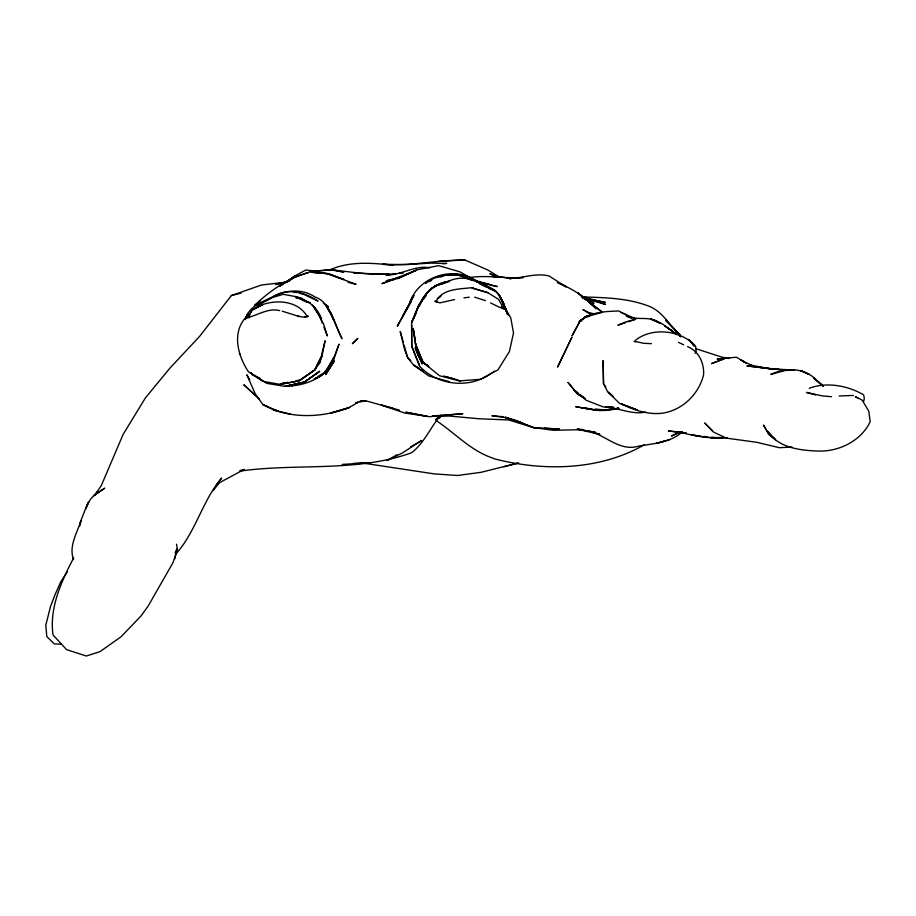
<?xml version="1.0" encoding="UTF-8"?>
<svg xmlns="http://www.w3.org/2000/svg" width="916" height="916" viewBox="0 0 916 916"><rect width="100%" height="100%" fill="white"/><g stroke="black" fill="none" stroke-linecap="round" stroke-linejoin="round"><path stroke-width="1.37" d="M279.689 310.639C268.067 307.513 257.247 315.688 246.152 317.966L248.774 317.383L248.064 316.947L249.083 317.657L249.106 314.852L252.53 309.723C268.251 298.513 297.299 298.215 307.158 316.638L304.913 317.371M501.521 308.257L501.773 305.017L498.522 299.314L487.484 292.456L470.858 287.773C459.099 289.147 441.512 288.861 436.165 301.753M73.704 557.833C61.372 581.328 49.246 607.823 53.014 634.891L66.513 649.593L86.322 656.016L99.936 651.665L121.061 636.769L141.11 615.861L148.266 605.888L173.032 562.573L175.174 556.081M79.875 525.853L80.356 522.063L86.894 505.323L90.787 498.865L97.359 491.949L95.218 494.743M80.551 523.185L80.974 520.62C77.104 533.135 68.551 546.165 73.52 559.539M175.918 554.054L177.051 548.73L175.116 552.543M863.616 401.643L864.326 398.437L863.639 394.876C847.85 385.567 826.598 381.651 809.217 388.304M174.876 558.726L177.235 548.18L176.513 544.207M320.543 359.083L319.57 363.011L314.577 370.224L300.597 379.854L295.948 380.793M321.848 353.851L325.1 340.763L321.825 356.828L319.57 363.011L317.634 364.82M413.918 318.436C418.383 304.696 425.883 287.475 441.386 283.639L434.951 285.952L452.722 279.62C468.19 274.777 482.514 283.319 495.442 290.876L489.579 287.83C499.735 290.716 502.747 301.936 506.216 310.593L499.071 294.963L495.499 291.151M416.505 312.322L411.582 322.535L411.742 346.214L419.665 366.217C438.066 386.025 470.801 389.185 492.258 372.503M419.585 305.944C424.726 293.166 435.031 282.357 449.516 281.327M245.179 319.363L248.339 313.249L245.167 319.444C248.408 307.604 259.869 302.624 270.106 298.192L283.307 294.299L295.33 296.544L303.139 299.91L295.754 296.727L302.303 298.627L295.685 297.677M478.667 282.655C456.008 264.232 417.604 275.785 409.326 303.986L414.009 295.261L397.269 326.302L411.066 301.982M403.177 315.081L409.131 304.57L405.044 311.703M440.653 415.395C430.417 427.211 424.509 442.897 411.524 452.767C356.759 472.564 296.944 463.049 240.141 471.087M695.061 353.313L696.103 351.515L695.645 346.282C681.481 330.184 652.604 326.817 635.647 340.099M249.083 317.657L249.496 316.959M249.106 314.852L252.186 310.009L263.052 304.421L252.186 310.009M94.554 495.499L101.332 485.537L123.11 434.413L145.381 397.956L169.723 368.346L199.654 336.309L231.359 295.559L261.495 285.002L286.742 282.094M67.234 571.962L60.719 581.935L55.097 594.53L50.506 606.518L45.8 625.239L46.808 636.551L54.353 643.959L61.383 644.143M578.889 322.512C588.507 311.761 605.442 311.486 618.781 310.982L625.777 314.68M215.684 485.938L221.615 478.083C202.024 501.132 195.658 532.688 175.162 554.741M426.226 295.593L418.452 305.394L411.582 322.535C418.04 308.154 424.406 287.258 442.05 283.891M213.21 490.518L219.485 482.721L244.148 469.439L240.038 470.584M325.237 371.427L330.516 366.938L339 344.141L333.642 359.919L330.516 366.938L325.764 374.438L334.374 360.87C326.199 375.789 309.516 384.09 293.017 385.728L288.368 385.796L305.658 381.674L284.979 386.369L304.02 382.419L319.741 371.243L302.921 382.98L284.979 386.369L266.808 383.369L254.236 375.216M493.495 371.816L494.251 371.129M436.337 418.669L440.241 417.33L435.936 419.574L437.55 418.12M435.936 419.574L440.825 415.257M583.183 318.802L585.324 316.947L602.052 312.448M425.596 283.571C434.241 276.128 446.035 274.09 457.13 274.434L469.53 278.659L457.668 274.777L444.626 274.789L436.222 277.537L444.684 274.937L457.37 274.434M322.077 374.106L318.917 376.797L314.222 378.835M289.284 280.514L294.757 275.991L305.818 270.014L318.963 271.56L314.726 271.594M286.651 282.666L294.757 275.991L287.326 281.762L294.093 276.815L279.678 286.032L293.555 277.514L310.421 271.754L327.459 273.701L356.049 284.315L348.08 282.334M682.397 431.734C670.661 442.657 653.967 443.481 638.979 446.035C621.323 451.68 607.697 437.379 592.343 432.077L599.877 434.367L577.24 429.203L595.446 432.306L588.473 431.093M440.127 296.624L437.241 298.868L441.203 295.868M289.158 280.96L292.376 278.464M260.144 301.318L254.442 305.52C269.705 290.887 287.922 278.269 308.452 272.521M304.02 382.419L318.31 372.285M300.07 379.968L314.463 370.087L299.028 380.873L279.93 384.376L262.503 381.216L248.351 371.656C238.057 356.026 231.737 333.413 245.396 317.806L249.931 315.047M293.383 277.491L279.781 285.712L282.311 284.739M271.262 298.25C285.426 286.937 304.204 291.78 318.035 301.066L303.459 294.185L299.326 293.257M396.971 454.771L387.113 460.473L402.227 453.065L421.589 440.527L410.505 446.939M265.526 300.883C280.307 291.013 299.28 286.582 315.07 297.024C325.432 300.414 329.978 310.902 333.825 320.176L330.023 311.761L342.012 338.668C335.611 327.184 333.287 312.127 323.314 302.967M317.726 376.522L324.756 372.801L334.225 357.068C329.039 364.98 325.775 376.098 315.219 378.194M442.714 283.765L446.367 281.853L444.741 282.117M644.257 444.844C599.442 470.423 543.99 471.534 494.892 458.973L492.396 457.977C470.343 450.512 454.817 432.81 436.13 420.547M429.249 281.67L431.676 280.388M259.583 303.963L256.606 305.486L263.236 302.177M264.346 301.616L271.01 298.215L260.751 303.368M679.157 432.146L671.497 436.027L680.199 432.272L668.428 430.955L685.97 433.108M434.699 286.8L432.1 287.899L434.768 286.914M439.886 284.601L446.367 281.853M307.158 316.638L308.36 316.146L303.265 317.096L297.677 316.123L299.36 316.57L282.22 311.165M581.752 320.76L579.13 321.814L585.324 316.947L580.206 320.749L572.179 335.577L580.206 320.749L585.668 317.188L589.435 316.318M716.461 361.683L711.514 363.663L725.518 358.213L736.464 357.229L744.525 362.083M717.652 361.236L723.617 359.026M618.163 407.883C604.526 413.311 589.56 408.914 575.729 406.727L599.98 410.597L605.373 409.956M440.401 277.056L444.145 275.705M328.466 270.518C348.893 260.762 371.77 262.984 393.559 265.216M625.548 322.65L617.911 325.237L625.513 321.997L635.715 319.215L628.09 321.791M443.264 283.491L449.344 281.464M362.621 463.038L434.058 473.87L457.496 475.507L481.186 472.29L517.666 463.153M611.545 409.005C601.755 411.708 591.163 409.269 581.259 407.769L588.164 408.41M669.917 439.497L656.257 443.436L664.295 441.111M454.576 299.578L439.817 302.875L434.814 301.043L437.081 302.406M503.823 466.771L518.685 462.946M231.359 295.559L241.045 293.143M275.624 284.544L288.002 281.304M275.796 284.498L281.166 283.17M355.74 402.754L358.316 402.193L347.988 408.204L330.951 412.979L349.603 407.368C322.249 418.04 288.929 419.471 262.892 404.563L255.301 393.926L246.873 374.862L249.713 379.785M288.322 382.43L282.22 383.552L287.475 382.487M356.072 402.742L365.679 400.773L399.365 410.128M282.22 383.552L287.716 382.453M299.028 380.873L279.93 384.376L281.189 384.159M394.452 279.391L386.289 280.754L399.88 277.479L381.949 283.651L416.379 270.231L397.521 278.693L416.952 269.819L438.695 265.651L459.958 271.857L478.427 282.54L472.095 279.334M618.769 408.41L604.72 409.933M278.43 283.502L282.471 282.907M310.364 271.491L331.626 269.567L343.866 272.132L331.638 269.98M463.908 297.86L469.301 297.208M610.754 409.315L618.838 408.341M319.856 270.93L331.626 269.567M468.065 277.697C484.335 275.166 500.56 277.663 516.67 277.937C527.524 276.426 538.001 273.266 549.05 275.945L566.237 286.903L557.478 282.529C571.985 288.7 585.564 296.784 596.156 308.692L589.961 303.356M499.758 277.285L487.839 270.002L464.881 259.984C437.367 259.949 410.173 266.407 382.636 264.3L406.841 264.598L430.131 263.075L446.745 263.419L442.543 263.774M448.038 275.315L457.13 274.434L471.923 280.399M359.988 401.322L365.679 400.773L360.206 401.208M839.182 395.987L853.368 395.437M459.225 380.919L480.637 379.281L497.983 369.824L509.433 351.481L513.51 332.955L510.773 317.921L505.689 308.978L499.335 307.238L490.564 302.921M389.987 274.64L385.865 274.972C400.922 275.682 414.776 264.781 429.673 267.873M589.938 315.883L586.32 316.135L589.102 316.112M432.65 415.967L462.889 413.7L428.986 416.723L405.925 412.223L427.211 416.333L404.998 413.082L381.319 405.055L392.953 408.318M330.275 269.739C352.076 271.869 374.014 276.002 396.136 273.575M398.918 273.392L403.086 273.117M516.67 277.937L523.334 277.525M523.082 277.537L509.113 278.407L511.117 278.716L499.896 276.724M438.409 261.346L464.881 259.984M791.951 447.077L779.276 447.706L756.605 442.268L726.365 438.146L713.495 432.043L704.61 422.974L712.568 430.818L711.331 430.039M353.404 463.416L363.217 463.015M366.011 462.901L370.224 462.729L342.183 464.423M727.418 437.745C711.24 438.993 695.152 436.256 679.569 432.1L686.141 433.016M612.277 407.162L603.266 406.956L586.309 400.315L573.679 389.609L577.95 392.918M444.684 274.937L457.668 274.777L470.148 278.83L473.446 280.8M432.81 416.276L449.607 416.07L478.999 418.761L508.712 419.963L533.421 427.566L553.413 430.28L582.862 429.638L578.694 429.192M582.015 296.956L585.633 296.921L581.431 296.589M613.812 407.162L605.579 407.242C619.25 407.849 631.651 414.982 645.665 412.074M353.622 273.082L388.533 274.353M386.403 274.228L389.128 274.353M651.448 343.672L643.765 343.294L634.055 341.187L635.372 341.851M538.906 427.875L533.421 427.566L505.735 417.261M544.39 428.196L559.481 429.054L533.421 427.566L517.574 421.005M779.871 369.606L746.815 365.919L770.173 368.77L794.538 370.087L785.046 370.488L770.734 374.438C785.619 367.579 804.305 367.362 816.133 379.842L814.061 378.205L823.083 386.334M709.625 437.401L723.342 437.63L710.896 437.848L716.049 437.882L711.995 437.401M503.067 416.7L491.892 415.772L506.869 417.73L520.929 422.677L504.945 417.41L516.246 420.455M621.185 312.539L634.788 318.379M770.173 368.77L779.802 369.595M831.556 396.72L822.259 395.907L806.401 392.414L815.595 394.956M595.068 409.04L601.961 409.681M498.602 277.159L493.048 276.506L497.216 277.01M699.824 435.97L691.717 435.008L705.767 437.115M703.877 436.451L707.942 436.921M481.702 283.262L488.182 284.04L482.675 283.17M758.276 367.121L769.429 368.667L749.677 364.934L752.254 366.068M296.704 297.849L300.54 298.41L306.368 301.765M729.182 358.522L721.728 357.091L696.16 348.79M458.389 380.151L447.42 377.106M577.309 429.146L585.679 430.6M583.858 298.101L582.587 297.826L605.247 302.383L582.519 297.311M489.224 284.956L497.342 286.571L474.408 280.216M289.662 385.224L292.296 385.773L289.548 385.189M585.198 298.387L594.553 300.448M293.818 292.009L296.578 292.628M273.323 410.15L290.315 414.055M460.393 381.205L439.6 375.766L422.963 362.312L415.509 344.084L413.185 328.535L415.406 340.912M595.182 314.177L588.255 312.333L582.908 309.539L590.064 314.096M449.344 381.686L428.906 376.007L413.528 365.003L407.631 357.584L404.666 349.832L400.235 331.443L403.349 342.447M443.607 376.018L454.359 379.029M473.606 288.345L472.187 287.91L487.759 292.754M582.519 297.482L605.499 304.41L582.198 296.944C604.949 297.585 628.616 298.009 650.028 306.642C663.138 312.23 669.814 325.981 680.21 335.084L665.737 320.36L680.21 335.084M474.694 297.162L485.457 300.643M476.377 281.407L482.698 283.548L475.999 281.12M499.117 277.296L489.888 273.735L497.17 277.25M260.201 378.526L252.919 374.896M488.56 287.727L494.663 290.349L479.721 283.181M268.125 406.841L262.892 404.563L278.613 411.387L274.685 409.681M259.159 378.182L252.53 374.667L250.927 372.537M305.051 300.803L295.33 296.544C307.467 299.715 317.302 306.975 321.573 319.089L318.447 314.428M631.456 318.241L626.246 315.917C637.284 321.264 650.555 314.932 660.585 323.508L650.921 319.1L662.428 323.978L671.806 330.561M489.098 288.368L495.155 291.093L479.286 283.399L487.072 287.303M584.282 298.627L594.06 303.139L583.629 298.078L585.885 299.784M678.527 342.378L683.691 344.805M306.986 301.478L310.513 303.139L297.047 297.208L304.616 301.158M465.534 275.716L490.014 288.048M482.766 284.842L486.224 286.525M467.023 276.758L469.553 278.04M502.678 307.879L505.621 309.402L501.499 305.944L503.743 309.161M421.005 369.72L423.261 370.923M479.515 282.117L495.442 290.876M326.05 305.349L328.466 306.688L325.386 304.547L332.451 316.684L326.829 307.078M687.561 346.626C698.954 351.275 704.278 363.068 703.591 374.896C698.599 394.452 682.534 410.139 662.348 413.231C647.715 414.856 634.124 410.162 621.208 403.796L637.49 410.047L619.582 403.418L607.606 391.739L603.518 383.667L603.106 360.801L603.518 383.667L605.842 387.044M858.464 398.414L855.304 396.617L862.196 400.178L868.792 411.215L870.2 421.669C861.28 440.642 839.628 451.451 819.133 451.073C800.905 450.558 778.783 448.199 767.826 431.562L774.558 438.684M419.436 368.404L413.528 365.003L419.871 369.125M585.106 398.471L577.412 393.891L568.092 382.51L577.412 393.891L585.347 398.838M300.54 298.41L306.448 302.017M427.829 365.553L423.318 362.702L417.856 354.664L415.154 347.748L422.299 364.007L417.856 354.664L415.509 344.084L423.318 362.702L428.768 366.698L426.948 364.694M746.197 363.377L740.62 359.851L752.437 365.793M676.901 334.569L664.615 325.856L676.901 334.569L671.268 330.103M774.867 438.913L768.89 434.402L763.612 425.276L768.89 434.402L775.52 439.703M588.141 301.49L601.709 311.726L577.584 292.685L585.839 299.795M580.08 394.578L584.351 397.887M613.377 396.594L608.442 392.266L611.522 394.807M822.82 385.487L814.061 378.205L823.244 386.369M251.305 373.155L251.957 373.728M259.388 398.907L243.828 384.789L259.388 399.078M312.184 305.108L313.535 306.356M410.689 360.469L407.631 357.584L404.128 345.195M419.677 356.668L417.856 354.664L415.898 343.66M680.645 336.939L676.638 331.695L679.821 336.183M313.753 307.444L316.879 312.104M507.556 314.36L502.575 301.536L498.67 294.563L502.575 301.536L508.311 315.093M418.486 363.366L419.276 365.015L411.742 346.214L411.662 324.962M502.529 301.467L506.227 310.673M322.478 323.348L319.581 315.78L314.222 306.711L323.68 324.241L327.298 335.954L323.921 327.126M507.327 314.268L504.647 306.471L499.071 294.963L504.647 306.471L505.746 310.616M413.185 328.535L415.956 347.004M239.454 352.935L239.706 354.618M87.169 505.357L85.669 508.952L88.657 501.922L87.169 505.357M571.87 337.271L557.707 366.869L571.87 337.271M322.443 354.435L314.577 370.224L322.443 354.435M248.213 313.352L245.167 319.444L248.213 313.352M357.732 338.485L352.477 343.592L357.732 338.485M98.172 492.545L93.661 495.705L104.722 488.182L98.172 492.545M720.045 358.717L717.091 358.98L727.075 358.156L720.045 358.717M328.707 273.621L311.348 272.281L327.459 273.701L343.924 279.495L328.707 273.621M808.107 373.946L800.573 370.591L809.194 374.495L808.107 373.946M690.172 341.187L688.614 339.367L694.294 346.065L690.172 341.187M502.976 302.452L502.529 301.284L506.01 310.375L502.976 302.452"/></g></svg>
